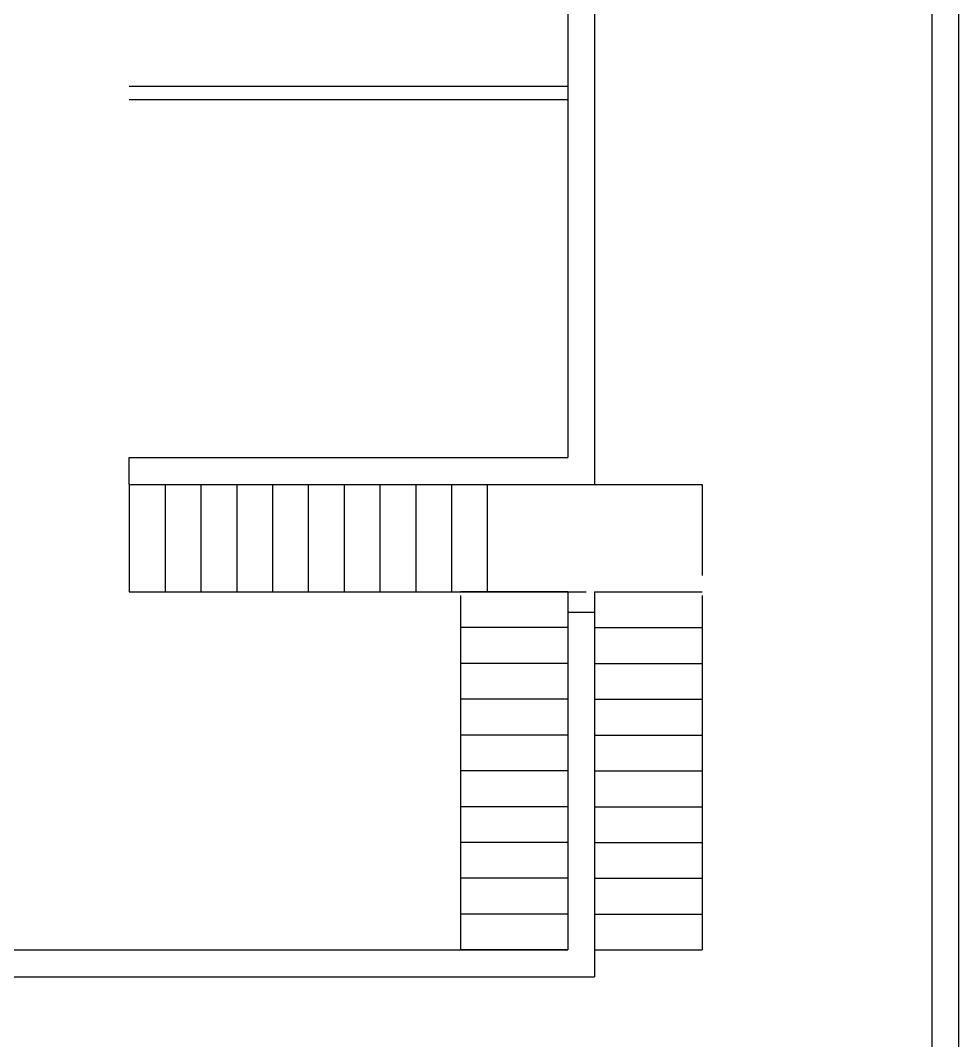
# Model space of a CAD drawing. Extents: x -454308 to 890911, y -14103 to 1343694.
# Drawn here: x 199537.8 to 199852.3, y 655489.3 to 655831.2 of the extents above; entities that cross this region are included whole.
import ezdxf

# ---------------------------------------------------------------- set-up
doc = ezdxf.new("R2010")
doc.units = 0
doc.header["$MEASUREMENT"] = 0

msp = doc.modelspace()

# ---------------------------------------------------------------- linework, layer by layer
at = {"lineweight": 30}
for p, q in [((199843.319, 656171.736), (199843.319, 655385.736)), ((199852.319, 656171.736), (199852.319, 655385.736)), ((199730.319, 656085.736), (199730.319, 655675.736)), ((199721.319, 656076.736), (199721.319, 655684.736)), ((199574.319, 655809.236), (199721.319, 655809.236)), ((199574.319, 655804.736), (199721.319, 655804.736)), ((199574.319, 655684.736), (199721.319, 655684.736)), ((199574.319, 655675.736), (199574.319, 655684.736)), ((199574.319, 655675.736), (199766.319, 655675.736)), ((199574.319, 655675.736), (199574.319, 655639.736)), ((199586.319, 655675.736), (199586.319, 655639.736)), ((199598.319, 655675.736), (199598.319, 655639.736)), ((199610.319, 655675.736), (199610.319, 655639.736)), ((199622.319, 655675.736), (199622.319, 655639.736)), ((199634.319, 655675.736), (199634.319, 655639.736)), ((199646.319, 655675.736), (199646.319, 655639.736)), ((199658.319, 655675.736), (199658.319, 655639.736)), ((199670.319, 655675.736), (199670.319, 655639.736)), ((199682.319, 655675.736), (199682.319, 655639.736)), ((199694.319, 655675.736), (199694.319, 655639.736)), ((199766.319, 655675.736), (199766.319, 655645.204)), ((199574.319, 655639.736), (199727.516, 655639.736)), ((199721.319, 655639.736), (199685.319, 655639.736)), ((199721.319, 655639.736), (199721.319, 655519.736)), ((199730.319, 655639.736), (199730.319, 655510.736)), ((199730.319, 655639.736), (199766.319, 655639.736)), ((199685.319, 655638.489), (199685.319, 655519.736)), ((199766.319, 655638.489), (199766.319, 655519.736)), ((199730.319, 655632.814), (199721.319, 655632.814)), ((199721.319, 655627.736), (199685.319, 655627.736)), ((199730.319, 655627.736), (199766.319, 655627.736)), ((199721.319, 655615.736), (199685.319, 655615.736)), ((199730.319, 655615.736), (199766.319, 655615.736)), ((199721.319, 655603.736), (199685.319, 655603.736)), ((199730.319, 655603.736), (199766.319, 655603.736)), ((199721.319, 655591.736), (199685.319, 655591.736)), ((199730.319, 655591.736), (199766.319, 655591.736)), ((199721.319, 655579.736), (199685.319, 655579.736)), ((199730.319, 655579.736), (199766.319, 655579.736)), ((199721.319, 655567.736), (199685.319, 655567.736)), ((199730.319, 655567.736), (199766.319, 655567.736)), ((199721.319, 655555.736), (199685.319, 655555.736)), ((199730.319, 655555.736), (199766.319, 655555.736)), ((199721.319, 655543.736), (199685.319, 655543.736)), ((199730.319, 655543.736), (199766.319, 655543.736)), ((199721.319, 655531.736), (199685.319, 655531.736)), ((199730.319, 655531.736), (199766.319, 655531.736)), ((199507.319, 655519.736), (199721.319, 655519.736)), ((199721.319, 655519.736), (199685.319, 655519.736)), ((199730.319, 655519.736), (199766.319, 655519.736)), ((199498.319, 655510.736), (199730.319, 655510.736))]:
    msp.add_line(p, q, dxfattribs=at)

doc.saveas('drawing.dxf')
